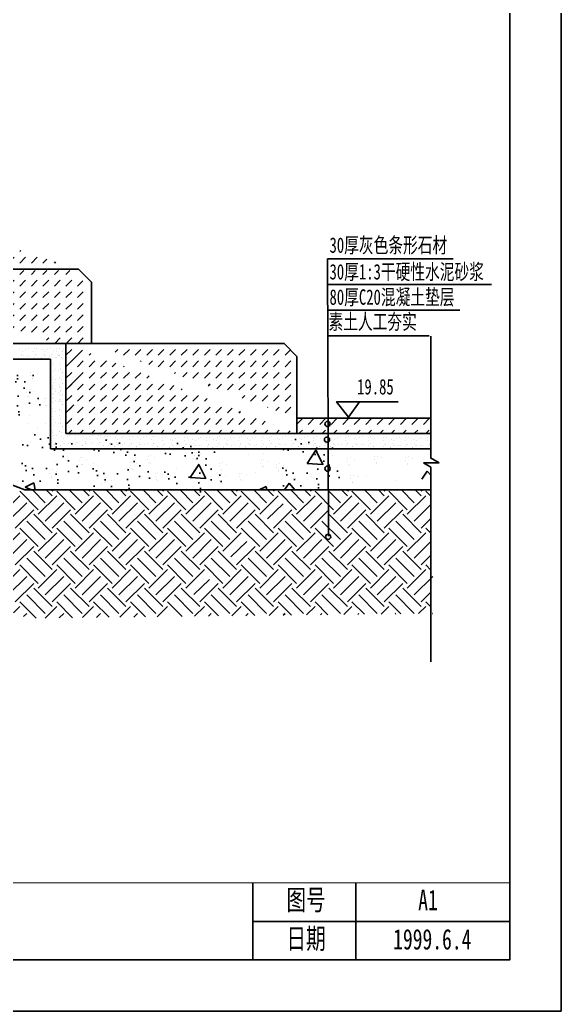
# Model space of a CAD drawing. Extents: x -43530 to -39330, y 16129 to 19047.
# Drawn here: x -40384 to -39330, y 16129 to 18060 of the extents above; entities that cross this region are included whole.
import ezdxf

# ---------------------------------------------------------------- set-up
doc = ezdxf.new("R2010")
doc.units = 0
doc.layers.get('0').update_dxf_attribs({"linetype": 'CONTINUOUS'})
for name, color, linetype in [('LEVEL', 2, 'CONTINUOUS'), ('STAIR', 140, 'CONTINUOUS'), ('TEXT', 41, 'CONTINUOUS'), ('TK', 1, 'CONTINUOUS')]:
    doc.layers.add(name, color=color, linetype=linetype)
doc.styles.add('STYLE1', font='simsun.ttf', dxfattribs={"width": 0.7})
doc.styles.add('XREF1$0$STYLE3', font='simsun.ttf', dxfattribs={"width": 0.7})
pattern_1 = [(45, (-4687.32, 681.234), (2e-15, 22.45064), [15.875, -15.875])]

msp = doc.modelspace()

# ---------------------------------------------------------------- hatches: boundary and pattern name
at = {"layer": 'STAIR'}
h = msp.add_hatch(dxfattribs=at)
h.set_pattern_fill('DASH', color=256, scale=5, angle=45, style=0)
h.set_pattern_definition(pattern_1)
edge = h.paths.add_edge_path()
edge.add_line((-40644.4, 17574.6), (-40644.4, 17694.6))
edge.add_line((-40269.4, 17574.6), (-40694.4, 17574.6))
edge.add_line((-40694.4, 17574.6), (-41094.4, 17574.6))
h = msp.add_hatch(dxfattribs=at)
h.set_pattern_fill('DASH', color=256, scale=5, angle=45, style=0)
h.set_pattern_definition(pattern_1)
edge = h.paths.add_edge_path()
edge.add_line((-40281.6, 17571.8), (-40706.6, 17571.8))
edge.add_line((-40306.6, 17426.8), (-40706.6, 17426.8))
edge.add_line((-39881.6, 17426.8), (-40306.6, 17426.8))
edge.add_line((-40256.6, 17426.8), (-40256.6, 17546.8))
edge.add_line((-40281.6, 17571.8), (-40256.6, 17546.8))
edge.add_line((-40706.6, 17426.8), (-40706.6, 17571.8))
h = msp.add_hatch(dxfattribs=at)
h.set_pattern_fill('DASH', color=256, scale=5, angle=45, style=0)
h.set_pattern_definition(pattern_1)
edge = h.paths.add_edge_path()
edge.add_line((-39869.4, 17429.6), (-40244.4, 17429.6))
edge.add_line((-39869.4, 17429.6), (-39844.4, 17404.6))
edge.add_line((-39844.4, 17284.6), (-39844.4, 17404.6))
edge.add_line((-39844.4, 17254.6), (-40294.4, 17254.6))
edge.add_line((-40294.4, 17254.6), (-40294.4, 17429.6))
edge.add_line((-39844.4, 17254.6), (-39844.4, 17284.6))
h = msp.add_hatch(dxfattribs=at)
h.set_pattern_fill('DASH', color=256, scale=10, angle=45, style=0)
h.set_pattern_definition([(45, (-4687.32, 681.234), (4e-15, 44.90128), [31.75, -31.75])])
edge = h.paths.add_edge_path()
edge.add_line((-40244.4, 17429.6), (-40294.4, 17429.6))
edge.add_line((-40294.4, 17254.6), (-40294.4, 17429.6))
h = msp.add_hatch(dxfattribs=at)
h.set_pattern_fill('AR-SAND', color=256, angle=135, style=0)
h.set_pattern_definition([(172.5, (-2265.83, -147.312), (-33.47535, -35.738135), [0, -38.608, 0, -43.18, 0, -41.275]), (142.5, (-2265.83, -147.31), (-82.47329, -18.90109), [0, -20.828, 0, -34.798, 0, -13.335]), (102.5, (-2243.737, -169.404), (-56.03323, 55.829983), [0, -12.7, 0, -45.72, 0, -59.69]), (92.5, (-2243.74, -169.404), (-69.75508, 38.22811), [0, -6.35, 0, -29.972, 0, -34.29])])
h.paths.add_polyline_path([(-40455.2, 17388.8), (-40338.7, 17388.8), (-40338.7, 17284.6), (-40455.2, 17284.6)])
h = msp.add_hatch(dxfattribs=at)
h.set_pattern_fill('AR-SAND', color=256, angle=135, style=0)
h.set_pattern_definition([(172.5, (-2190.39, -280.326), (-33.47535, -35.738135), [0, -38.608, 0, -43.18, 0, -41.275]), (142.5, (-2190.39, -280.326), (-82.47329, -18.90109), [0, -20.828, 0, -34.798, 0, -13.335]), (102.5, (-2168.3, -302.417), (-56.03323, 55.829983), [0, -12.7, 0, -45.72, 0, -59.69]), (92.5, (-2168.3, -302.42), (-69.75508, 38.22811), [0, -6.35, 0, -29.972, 0, -34.29])])
h.paths.add_polyline_path([(-40379.8, 17255.8), (-40263.3, 17255.8), (-40263.3, 17151.6), (-40379.8, 17151.6)])
h = msp.add_hatch(dxfattribs=at)
h.set_pattern_fill('AR-SAND', color=256, angle=135, style=0)
h.set_pattern_definition([(172.5, (-1682.975, -289.193), (-33.47535, -35.738135), [0, -38.608, 0, -43.18, 0, -41.275]), (142.5, (-1682.975, -289.19), (-82.47329, -18.90109), [0, -20.828, 0, -34.798, 0, -13.335]), (102.5, (-1660.884, -311.285), (-56.03323, 55.829983), [0, -12.7, 0, -45.72, 0, -59.69]), (92.5, (-1660.884, -311.285), (-69.75508, 38.22811), [0, -6.35, 0, -29.972, 0, -34.29])])
h.paths.add_polyline_path([(-39872.3, 17246.9), (-39755.9, 17246.9), (-39755.9, 17142.7), (-39872.3, 17142.7)])
h = msp.add_hatch(dxfattribs=at)
h.set_pattern_fill('AR-SAND', color=256, angle=135, style=0)
h.set_pattern_definition([(172.5, (-2051.72, -290.3), (-33.47535, -35.738135), [0, -38.608, 0, -43.18, 0, -41.275]), (142.5, (-2051.72, -290.3), (-82.47329, -18.90109), [0, -20.828, 0, -34.798, 0, -13.335]), (102.5, (-2029.63, -312.393), (-56.03323, 55.829983), [0, -12.7, 0, -45.72, 0, -59.69]), (92.5, (-2029.63, -312.39), (-69.75508, 38.22811), [0, -6.35, 0, -29.972, 0, -34.29])])
h.paths.add_polyline_path([(-40241.1, 17245.8), (-40124.6, 17245.8), (-40124.6, 17141.6), (-40241.1, 17141.6)])
h = msp.add_hatch(dxfattribs=at)
h.set_pattern_fill('AR-SAND', color=256, angle=135, style=0)
h.set_pattern_definition([(172.5, (-1912.612, -296.952), (-33.47535, -35.738135), [0, -38.608, 0, -43.18, 0, -41.275]), (142.5, (-1912.61, -296.95), (-82.47329, -18.90109), [0, -20.828, 0, -34.798, 0, -13.335]), (102.5, (-1890.52, -319.044), (-56.03323, 55.829983), [0, -12.7, 0, -45.72, 0, -59.69]), (92.5, (-1890.52, -319.044), (-69.75508, 38.22811), [0, -6.35, 0, -29.972, 0, -34.29])])
h.paths.add_polyline_path([(-40102, 17239.1), (-39985.5, 17239.1), (-39985.5, 17134.9), (-40102, 17134.9)])

# ---------------------------------------------------------------- linework, layer by layer
at = {"color": 40, "linetype": 'BYBLOCK'}
msp.add_line((-39722.5, 17316.2), (-39647.2, 17316.2), dxfattribs=at)
msp.add_line((-39844.4, 17144.6), (-39830.6, 17144.6))
msp.add_lwpolyline([(-39722.5, 17316.2), (-39767.3, 17316.2), (-39743.8, 17286.4)], close=True, dxfattribs=at)
at = {"layer": 'LEVEL'}
for p, q in [((-40269.4, 17574.6), (-40694.4, 17574.6)), ((-40269.4, 17574.6), (-40244.4, 17549.6)), ((-40244.4, 17459.6), (-40244.4, 17549.6)), ((-41342.6, 17519.3), (-40374.4, 17144.6)), ((-40244.4, 17459.6), (-40244.4, 17429.6)), ((-40294.4, 17429.6), (-40694.4, 17429.6)), ((-40244.4, 17429.6), (-40294.4, 17429.6)), ((-40294.4, 17254.6), (-40294.4, 17429.6)), ((-39869.4, 17429.6), (-40244.4, 17429.6)), ((-39869.4, 17429.6), (-39844.4, 17404.6)), ((-39844.4, 17284.6), (-39844.4, 17404.6)), ((-40324.4, 17399.6), (-40724.4, 17399.6)), ((-40324.4, 17224.6), (-40324.4, 17399.6)), ((-39844.4, 17254.6), (-39844.4, 17284.6)), ((-39844.4, 17284.6), (-39674.4, 17284.6)), ((-39674.4, 17284.6), (-39583.6, 17284.6)), ((-39844.4, 17254.6), (-40294.4, 17254.6)), ((-39844.4, 17254.6), (-39681, 17254.6)), ((-39681, 17254.6), (-39583.6, 17254.6)), ((-39844.4, 17224.6), (-40324.4, 17224.6)), ((-39844.4, 17224.6), (-39682.7, 17224.6)), ((-39682.7, 17224.6), (-39583.6, 17224.6)), ((-39844.4, 17144.6), (-40374.4, 17144.6)), ((-39835, 17144.9), (-39583.6, 17144.8))]:
    msp.add_line(p, q, dxfattribs=at)
at = {"layer": 'LEVEL', "linetype": 'CONTINUOUS'}
for centre in [(-39784.8, 17273), (-39785.9, 17242.6), (-39784.8, 17186), (-39783.7, 17053.3)]:
    msp.add_circle(centre, 5, dxfattribs=at)
at = {"layer": 'STAIR', "linetype": 'CONTINUOUS'}
for p, q in [((-39583.6, 17444), (-39583.6, 17206.6)), ((-40367.4, 17420.8), (-40367.4, 17420.8)), ((-40355.9, 17419.9), (-40355.9, 17419.9)), ((-40351, 17421), (-40351, 17421)), ((-40324, 17420.8), (-40324, 17420.8)), ((-40312.4, 17419.9), (-40312.4, 17419.9)), ((-40307.5, 17421), (-40307.5, 17421)), ((-40383.6, 17417.8), (-40383.6, 17417.8)), ((-40381, 17408.3), (-40381, 17408.3)), ((-40379.9, 17405.5), (-40379.9, 17405.5)), ((-40378.8, 17414.8), (-40378.8, 17414.8)), ((-40377.4, 17405.6), (-40377.4, 17405.6)), ((-40372.7, 17419.1), (-40372.7, 17419.1)), ((-40369.6, 17404.7), (-40369.6, 17404.7)), ((-40365.6, 17406.1), (-40365.6, 17406.1)), ((-40356.5, 17414.2), (-40356.5, 17414.2)), ((-40355.4, 17402.8), (-40355.4, 17402.8)), ((-40353.4, 17407.6), (-40353.4, 17407.6)), ((-40352.1, 17406.7), (-40352.1, 17406.7)), ((-40342.6, 17401.7), (-40342.6, 17401.7)), ((-40342.4, 17401), (-40342.4, 17401)), ((-40340.2, 17417.8), (-40340.2, 17417.8)), ((-40337.6, 17408.3), (-40337.6, 17408.3)), ((-40336.4, 17405.5), (-40336.4, 17405.5)), ((-40335.3, 17414.8), (-40335.3, 17414.8)), ((-40333.9, 17405.6), (-40333.9, 17405.6)), ((-40329.2, 17419.1), (-40329.2, 17419.1)), ((-40326.1, 17404.7), (-40326.1, 17404.7)), ((-40322.1, 17406.1), (-40322.1, 17406.1)), ((-40320.6, 17407.9), (-40320.6, 17407.9)), ((-40319.5, 17403), (-40319.5, 17403)), ((-40317.4, 17415.9), (-40317.4, 17415.9)), ((-40313.8, 17402.4), (-40313.8, 17402.4)), ((-40313, 17414.2), (-40313, 17414.2)), ((-40311.9, 17402.8), (-40311.9, 17402.8)), ((-40309.9, 17407.6), (-40309.9, 17407.6)), ((-40308.6, 17406.7), (-40308.6, 17406.7)), ((-40307.2, 17405.5), (-40307.2, 17405.5)), ((-40306.3, 17406.8), (-40306.3, 17406.8)), ((-40302.4, 17403.5), (-40302.4, 17403.5)), ((-40301.9, 17401.7), (-40301.9, 17401.7)), ((-40301.7, 17401), (-40301.7, 17401)), ((-40301.4, 17413.5), (-40301.4, 17413.5)), ((-40300.6, 17413.7), (-40300.6, 17413.7)), ((-40299.5, 17417.8), (-40299.5, 17417.8)), ((-40320.4, 17391.4), (-40320.4, 17391.4)), ((-40318.7, 17386.1), (-40318.7, 17386.1)), ((-40305.7, 17393.3), (-40305.7, 17393.3)), ((-40305.2, 17381.5), (-40305.2, 17381.5)), ((-40304.3, 17389.3), (-40304.3, 17389.3)), ((-40363, 17368.2), (-40363, 17368.2)), ((-40362.4, 17374), (-40362.4, 17374)), ((-40357.5, 17375.1), (-40357.5, 17375.1)), ((-40349.5, 17371.9), (-40349.5, 17371.9)), ((-40320.6, 17364.4), (-40320.6, 17364.4)), ((-40317.4, 17375.2), (-40317.4, 17375.2)), ((-40314.4, 17380), (-40314.4, 17380)), ((-40307.9, 17377.8), (-40307.9, 17377.8)), ((-40307.2, 17362), (-40307.2, 17362)), ((-40306.3, 17363.3), (-40306.3, 17363.3)), ((-40305.1, 17379), (-40305.1, 17379)), ((-40301.4, 17372.8), (-40301.4, 17372.8)), ((-40300.6, 17373), (-40300.6, 17373)), ((-40359.9, 17361.7), (-40359.9, 17361.7)), ((-40358.6, 17360.8), (-40358.6, 17360.8)), ((-40320.6, 17346.7), (-40320.6, 17346.7)), ((-40320.4, 17347.9), (-40320.4, 17347.9)), ((-40319.5, 17359.5), (-40319.5, 17359.5)), ((-40318.7, 17342.7), (-40318.7, 17342.7)), ((-40317.4, 17354.7), (-40317.4, 17354.7)), ((-40313.8, 17358.9), (-40313.8, 17358.9)), ((-40307.2, 17344.2), (-40307.2, 17344.2)), ((-40306.3, 17345.5), (-40306.3, 17345.5)), ((-40305.7, 17349.8), (-40305.7, 17349.8)), ((-40304.3, 17345.8), (-40304.3, 17345.8)), ((-40302.4, 17360), (-40302.4, 17360)), ((-40301.4, 17352.3), (-40301.4, 17352.3)), ((-40300.6, 17352.5), (-40300.6, 17352.5)), ((-40371.3, 17333.5), (-40371.3, 17333.5)), ((-40370.7, 17339.3), (-40370.7, 17339.3)), ((-40368.2, 17326.9), (-40368.2, 17326.9)), ((-40366.9, 17326.1), (-40366.9, 17326.1)), ((-40365.8, 17340.3), (-40365.8, 17340.3)), ((-40357.8, 17337.2), (-40357.8, 17337.2)), ((-40320.4, 17330.2), (-40320.4, 17330.2)), ((-40319.5, 17341.8), (-40319.5, 17341.8)), ((-40318.7, 17324.9), (-40318.7, 17324.9)), ((-40317.4, 17331.7), (-40317.4, 17331.7)), ((-40314.4, 17336.6), (-40314.4, 17336.6)), ((-40313.8, 17341.1), (-40313.8, 17341.1)), ((-40307.9, 17334.3), (-40307.9, 17334.3)), ((-40305.7, 17332.1), (-40305.7, 17332.1)), ((-40305.2, 17338), (-40305.2, 17338)), ((-40305.1, 17335.5), (-40305.1, 17335.5)), ((-40304.3, 17328.1), (-40304.3, 17328.1)), ((-40302.4, 17342.2), (-40302.4, 17342.2)), ((-40301.4, 17329.4), (-40301.4, 17329.4)), ((-40300.6, 17329.5), (-40300.6, 17329.5)), ((-40336.5, 17316.1), (-40336.5, 17316.1)), ((-40335.9, 17321.9), (-40335.9, 17321.9)), ((-40333.4, 17309.6), (-40333.4, 17309.6)), ((-40332.1, 17308.7), (-40332.1, 17308.7)), ((-40331, 17323), (-40331, 17323)), ((-40323, 17319.8), (-40323, 17319.8)), ((-40320.6, 17321.7), (-40320.6, 17321.7)), ((-40319.5, 17316.8), (-40319.5, 17316.8)), ((-40317.4, 17314), (-40317.4, 17314)), ((-40314.4, 17318.8), (-40314.4, 17318.8)), ((-40307.9, 17316.6), (-40307.9, 17316.6)), ((-40307.2, 17319.2), (-40307.2, 17319.2)), ((-40306.3, 17320.5), (-40306.3, 17320.5)), ((-40305.2, 17320.3), (-40305.2, 17320.3)), ((-40305.1, 17317.8), (-40305.1, 17317.8)), ((-40302.4, 17317.2), (-40302.4, 17317.2)), ((-40301.4, 17311.6), (-40301.4, 17311.6)), ((-40300.6, 17311.8), (-40300.6, 17311.8)), ((-40320.6, 17303.2), (-40320.6, 17303.2)), ((-40320.4, 17286.7), (-40320.4, 17286.7)), ((-40319.5, 17298.3), (-40319.5, 17298.3)), ((-40313.8, 17297.7), (-40313.8, 17297.7)), ((-40307.2, 17300.8), (-40307.2, 17300.8)), ((-40306.3, 17302.1), (-40306.3, 17302.1)), ((-40305.7, 17288.6), (-40305.7, 17288.6)), ((-40304.3, 17284.6), (-40304.3, 17284.6)), ((-40302.4, 17298.8), (-40302.4, 17298.8)), ((-40318.7, 17281.5), (-40318.7, 17281.5)), ((-40317.4, 17270.5), (-40317.4, 17270.5)), ((-40314.4, 17275.4), (-40314.4, 17275.4)), ((-40307.9, 17273.1), (-40307.9, 17273.1)), ((-40305.2, 17276.8), (-40305.2, 17276.8)), ((-40305.1, 17274.3), (-40305.1, 17274.3)), ((-40301.4, 17268.1), (-40301.4, 17268.1)), ((-40300.6, 17268.3), (-40300.6, 17268.3)), ((-40320.6, 17260.4), (-40320.6, 17260.4)), ((-40319.5, 17255.6), (-40319.5, 17255.6)), ((-40317.8, 17249.9), (-40317.8, 17249.9)), ((-40312.9, 17251), (-40312.9, 17251)), ((-40307.2, 17258), (-40307.2, 17258)), ((-40306.3, 17259.3), (-40306.3, 17259.3)), ((-40302.8, 17247.8), (-40302.8, 17247.8)), ((-40302.4, 17256), (-40302.4, 17256)), ((-40291.9, 17249.1), (-40291.9, 17249.1)), ((-40286.7, 17250.8), (-40286.7, 17250.8)), ((-40275.1, 17249.9), (-40275.1, 17249.9)), ((-40270.2, 17251), (-40270.2, 17251)), ((-40259.4, 17247.8), (-40259.4, 17247.8)), ((-40248.4, 17249.1), (-40248.4, 17249.1)), ((-40243.2, 17250.8), (-40243.2, 17250.8)), ((-40231.6, 17249.9), (-40231.6, 17249.9)), ((-40226.7, 17251), (-40226.7, 17251)), ((-40218.7, 17247.8), (-40218.7, 17247.8)), ((-40212.7, 17248.3), (-40212.7, 17248.3)), ((-40207.8, 17249.3), (-40207.8, 17249.3)), ((-40197.7, 17246.2), (-40197.7, 17246.2)), ((-40186.8, 17247.5), (-40186.8, 17247.5)), ((-40181.5, 17249.1), (-40181.5, 17249.1)), ((-40169.9, 17248.3), (-40169.9, 17248.3)), ((-40165, 17249.3), (-40165, 17249.3)), ((-40154.2, 17246.2), (-40154.2, 17246.2)), ((-40143.3, 17247.5), (-40143.3, 17247.5)), ((-40138.1, 17249.1), (-40138.1, 17249.1)), ((-40126.5, 17248.3), (-40126.5, 17248.3)), ((-40121.6, 17249.3), (-40121.6, 17249.3)), ((-40113.6, 17246.2), (-40113.6, 17246.2)), ((-40101, 17246.9), (-40101, 17246.9)), ((-40074.7, 17246.6), (-40074.7, 17246.6)), ((-40058.2, 17246.9), (-40058.2, 17246.9)), ((-40031.3, 17246.6), (-40031.3, 17246.6)), ((-40014.8, 17246.9), (-40014.8, 17246.9)), ((-39999.9, 17246.6), (-39999.9, 17246.6)), ((-39995, 17247.7), (-39995, 17247.7)), ((-39968.7, 17247.5), (-39968.7, 17247.5)), ((-39957.1, 17246.6), (-39957.1, 17246.6)), ((-39952.3, 17247.7), (-39952.3, 17247.7)), ((-39925.3, 17247.5), (-39925.3, 17247.5)), ((-39913.7, 17246.6), (-39913.7, 17246.6)), ((-39908.8, 17247.7), (-39908.8, 17247.7)), ((-39898.1, 17247.4), (-39898.1, 17247.4)), ((-39893.2, 17248.5), (-39893.2, 17248.5)), ((-39872.2, 17246.7), (-39872.2, 17246.7)), ((-39866.9, 17248.3), (-39866.9, 17248.3)), ((-39855.3, 17247.4), (-39855.3, 17247.4)), ((-39850.4, 17248.5), (-39850.4, 17248.5)), ((-39828.7, 17246.7), (-39828.7, 17246.7)), ((-39823.5, 17248.3), (-39823.5, 17248.3)), ((-39811.9, 17247.4), (-39811.9, 17247.4)), ((-39807, 17248.5), (-39807, 17248.5)), ((-39791.6, 17247.4), (-39791.6, 17247.4)), ((-39786.7, 17248.5), (-39786.7, 17248.5)), ((-39765.7, 17246.7), (-39765.7, 17246.7)), ((-39760.4, 17248.3), (-39760.4, 17248.3)), ((-39748.9, 17247.4), (-39748.9, 17247.4)), ((-39744, 17248.5), (-39744, 17248.5)), ((-39722.2, 17246.7), (-39722.2, 17246.7)), ((-39717, 17248.3), (-39717, 17248.3)), ((-39705.4, 17247.4), (-39705.4, 17247.4)), ((-39700.5, 17248.5), (-39700.5, 17248.5)), ((-39670.8, 17246.9), (-39670.8, 17246.9)), ((-39644.5, 17246.6), (-39644.5, 17246.6)), ((-39628.1, 17246.9), (-39628.1, 17246.9)), ((-39601.1, 17246.6), (-39601.1, 17246.6)), ((-39584.6, 17246.9), (-39584.6, 17246.9)), ((-40318.4, 17244.2), (-40318.4, 17244.2)), ((-40317.3, 17232.8), (-40317.3, 17232.8)), ((-40315.3, 17237.6), (-40315.3, 17237.6)), ((-40314, 17236.7), (-40314, 17236.7)), ((-40305.2, 17231.8), (-40305.2, 17231.8)), ((-40305.1, 17231), (-40305.1, 17231)), ((-40300.2, 17238.3), (-40300.2, 17238.3)), ((-40299.1, 17235.5), (-40299.1, 17235.5)), ((-40298, 17244.8), (-40298, 17244.8)), ((-40296.6, 17235.6), (-40296.6, 17235.6)), ((-40288.8, 17234.7), (-40288.8, 17234.7)), ((-40284.8, 17236.1), (-40284.8, 17236.1)), ((-40275.7, 17244.2), (-40275.7, 17244.2)), ((-40274.6, 17232.8), (-40274.6, 17232.8)), ((-40272.6, 17237.6), (-40272.6, 17237.6)), ((-40271.3, 17236.7), (-40271.3, 17236.7)), ((-40261.8, 17231.8), (-40261.8, 17231.8)), ((-40261.6, 17231), (-40261.6, 17231)), ((-40256.8, 17238.3), (-40256.8, 17238.3)), ((-40255.6, 17235.5), (-40255.6, 17235.5)), ((-40254.5, 17244.8), (-40254.5, 17244.8)), ((-40253.1, 17235.6), (-40253.1, 17235.6)), ((-40245.3, 17234.7), (-40245.3, 17234.7)), ((-40241.3, 17236.1), (-40241.3, 17236.1)), ((-40232.2, 17244.2), (-40232.2, 17244.2)), ((-40231.1, 17232.8), (-40231.1, 17232.8)), ((-40229.1, 17237.6), (-40229.1, 17237.6)), ((-40227.8, 17236.7), (-40227.8, 17236.7)), ((-40221.1, 17231.8), (-40221.1, 17231.8)), ((-40220.9, 17231), (-40220.9, 17231)), ((-40213.3, 17242.5), (-40213.3, 17242.5)), ((-40212.2, 17231.2), (-40212.2, 17231.2)), ((-40210.2, 17235.9), (-40210.2, 17235.9)), ((-40208.9, 17235.1), (-40208.9, 17235.1)), ((-40200.1, 17230.1), (-40200.1, 17230.1)), ((-40199.9, 17229.3), (-40199.9, 17229.3)), ((-40195.1, 17236.6), (-40195.1, 17236.6)), ((-40193.9, 17233.9), (-40193.9, 17233.9)), ((-40192.9, 17243.2), (-40192.9, 17243.2)), ((-40191.4, 17234), (-40191.4, 17234)), ((-40183.6, 17233), (-40183.6, 17233)), ((-40179.6, 17234.5), (-40179.6, 17234.5)), ((-40170.5, 17242.5), (-40170.5, 17242.5)), ((-40169.4, 17231.2), (-40169.4, 17231.2)), ((-40167.4, 17235.9), (-40167.4, 17235.9)), ((-40166.1, 17235.1), (-40166.1, 17235.1)), ((-40156.6, 17230.1), (-40156.6, 17230.1)), ((-40156.5, 17229.3), (-40156.5, 17229.3)), ((-40151.6, 17236.6), (-40151.6, 17236.6)), ((-40150.5, 17233.9), (-40150.5, 17233.9)), ((-40149.4, 17243.2), (-40149.4, 17243.2)), ((-40148, 17234), (-40148, 17234)), ((-40140.2, 17233), (-40140.2, 17233)), ((-40136.2, 17234.5), (-40136.2, 17234.5)), ((-40127.1, 17242.5), (-40127.1, 17242.5)), ((-40126, 17231.2), (-40126, 17231.2)), ((-40124, 17235.9), (-40124, 17235.9)), ((-40122.7, 17235.1), (-40122.7, 17235.1)), ((-40115.9, 17230.1), (-40115.9, 17230.1)), ((-40115.8, 17229.3), (-40115.8, 17229.3)), ((-40106.5, 17240), (-40106.5, 17240)), ((-40105.9, 17245.8), (-40105.9, 17245.8)), ((-40105.4, 17228.7), (-40105.4, 17228.7)), ((-40103.4, 17233.5), (-40103.4, 17233.5)), ((-40102.1, 17232.6), (-40102.1, 17232.6)), ((-40093.3, 17227.6), (-40093.3, 17227.6)), ((-40093.1, 17226.9), (-40093.1, 17226.9)), ((-40090.9, 17243.7), (-40090.9, 17243.7)), ((-40088.3, 17234.1), (-40088.3, 17234.1)), ((-40087.1, 17231.4), (-40087.1, 17231.4)), ((-40086.1, 17240.7), (-40086.1, 17240.7)), ((-40084.6, 17231.5), (-40084.6, 17231.5)), ((-40080, 17245), (-40080, 17245)), ((-40076.8, 17230.5), (-40076.8, 17230.5)), ((-40072.8, 17232), (-40072.8, 17232)), ((-40063.7, 17240), (-40063.7, 17240)), ((-40063.1, 17245.8), (-40063.1, 17245.8)), ((-40062.6, 17228.7), (-40062.6, 17228.7)), ((-40060.6, 17233.5), (-40060.6, 17233.5)), ((-40059.3, 17232.6), (-40059.3, 17232.6)), ((-40049.8, 17227.6), (-40049.8, 17227.6)), ((-40049.7, 17226.9), (-40049.7, 17226.9)), ((-40047.5, 17243.7), (-40047.5, 17243.7)), ((-40044.8, 17234.1), (-40044.8, 17234.1)), ((-40043.7, 17231.4), (-40043.7, 17231.4)), ((-40042.6, 17240.7), (-40042.6, 17240.7)), ((-40041.2, 17231.5), (-40041.2, 17231.5)), ((-40036.5, 17245), (-40036.5, 17245)), ((-40033.4, 17230.5), (-40033.4, 17230.5)), ((-40029.4, 17232), (-40029.4, 17232)), ((-40020.3, 17240), (-40020.3, 17240)), ((-40019.7, 17245.8), (-40019.7, 17245.8)), ((-40019.2, 17228.7), (-40019.2, 17228.7)), ((-40017.2, 17233.5), (-40017.2, 17233.5)), ((-40015.9, 17232.6), (-40015.9, 17232.6)), ((-40009.1, 17227.6), (-40009.1, 17227.6)), ((-40009, 17226.9), (-40009, 17226.9)), ((-40006.8, 17243.7), (-40006.8, 17243.7)), ((-40000.5, 17240.9), (-40000.5, 17240.9)), ((-39999.4, 17229.5), (-39999.4, 17229.5)), ((-39997.4, 17234.3), (-39997.4, 17234.3)), ((-39996.1, 17233.4), (-39996.1, 17233.4)), ((-39987.3, 17228.5), (-39987.3, 17228.5)), ((-39987.2, 17227.7), (-39987.2, 17227.7)), ((-39984.9, 17244.5), (-39984.9, 17244.5)), ((-39982.3, 17235), (-39982.3, 17235)), ((-39981.1, 17232.2), (-39981.1, 17232.2)), ((-39980.1, 17241.5), (-39980.1, 17241.5)), ((-39978.6, 17232.3), (-39978.6, 17232.3)), ((-39974, 17245.8), (-39974, 17245.8)), ((-39970.9, 17231.4), (-39970.9, 17231.4)), ((-39966.9, 17232.8), (-39966.9, 17232.8)), ((-39957.8, 17240.9), (-39957.8, 17240.9)), ((-39956.7, 17229.5), (-39956.7, 17229.5)), ((-39954.7, 17234.3), (-39954.7, 17234.3)), ((-39953.4, 17233.4), (-39953.4, 17233.4)), ((-39943.9, 17228.5), (-39943.9, 17228.5)), ((-39943.7, 17227.7), (-39943.7, 17227.7)), ((-39941.5, 17244.5), (-39941.5, 17244.5)), ((-39938.9, 17235), (-39938.9, 17235)), ((-39937.7, 17232.2), (-39937.7, 17232.2)), ((-39936.6, 17241.5), (-39936.6, 17241.5)), ((-39935.2, 17232.3), (-39935.2, 17232.3)), ((-39930.5, 17245.8), (-39930.5, 17245.8)), ((-39927.4, 17231.4), (-39927.4, 17231.4)), ((-39923.4, 17232.8), (-39923.4, 17232.8)), ((-39914.3, 17240.9), (-39914.3, 17240.9)), ((-39913.2, 17229.5), (-39913.2, 17229.5)), ((-39911.2, 17234.3), (-39911.2, 17234.3)), ((-39909.9, 17233.4), (-39909.9, 17233.4)), ((-39903.2, 17228.5), (-39903.2, 17228.5)), ((-39903, 17227.7), (-39903, 17227.7)), ((-39900.8, 17244.5), (-39900.8, 17244.5)), ((-39898.7, 17241.7), (-39898.7, 17241.7)), ((-39897.6, 17230.4), (-39897.6, 17230.4)), ((-39895.6, 17235.1), (-39895.6, 17235.1)), ((-39894.3, 17234.2), (-39894.3, 17234.2)), ((-39885.5, 17229.3), (-39885.5, 17229.3)), ((-39885.3, 17228.5), (-39885.3, 17228.5)), ((-39883.1, 17245.4), (-39883.1, 17245.4)), ((-39880.5, 17235.8), (-39880.5, 17235.8)), ((-39879.3, 17233), (-39879.3, 17233)), ((-39878.3, 17242.3), (-39878.3, 17242.3)), ((-39876.8, 17233.1), (-39876.8, 17233.1)), ((-39869, 17232.2), (-39869, 17232.2)), ((-39865, 17233.6), (-39865, 17233.6)), ((-39855.9, 17241.7), (-39855.9, 17241.7)), ((-39854.8, 17230.4), (-39854.8, 17230.4)), ((-39852.8, 17235.1), (-39852.8, 17235.1)), ((-39851.5, 17234.2), (-39851.5, 17234.2)), ((-39842, 17229.3), (-39842, 17229.3)), ((-39841.9, 17228.5), (-39841.9, 17228.5)), ((-39839.7, 17245.4), (-39839.7, 17245.4)), ((-39837, 17235.8), (-39837, 17235.8)), ((-39835.9, 17233), (-39835.9, 17233)), ((-39834.8, 17242.3), (-39834.8, 17242.3)), ((-39833.4, 17233.1), (-39833.4, 17233.1)), ((-39825.6, 17232.2), (-39825.6, 17232.2)), ((-39821.6, 17233.6), (-39821.6, 17233.6)), ((-39812.5, 17241.7), (-39812.5, 17241.7)), ((-39811.4, 17230.4), (-39811.4, 17230.4)), ((-39809.4, 17235.1), (-39809.4, 17235.1)), ((-39808.1, 17234.2), (-39808.1, 17234.2)), ((-39801.3, 17229.3), (-39801.3, 17229.3)), ((-39801.2, 17228.5), (-39801.2, 17228.5)), ((-39799, 17245.4), (-39799, 17245.4)), ((-39792.2, 17241.7), (-39792.2, 17241.7)), ((-39791.1, 17230.4), (-39791.1, 17230.4)), ((-39789.1, 17235.1), (-39789.1, 17235.1)), ((-39787.8, 17234.2), (-39787.8, 17234.2)), ((-39779, 17229.3), (-39779, 17229.3)), ((-39778.9, 17228.5), (-39778.9, 17228.5)), ((-39776.6, 17245.4), (-39776.6, 17245.4)), ((-39774, 17235.8), (-39774, 17235.8)), ((-39772.9, 17233), (-39772.9, 17233)), ((-39771.8, 17242.3), (-39771.8, 17242.3)), ((-39770.4, 17233.1), (-39770.4, 17233.1)), ((-39762.6, 17232.2), (-39762.6, 17232.2)), ((-39758.6, 17233.6), (-39758.6, 17233.6)), ((-39749.5, 17241.7), (-39749.5, 17241.7)), ((-39748.4, 17230.4), (-39748.4, 17230.4)), ((-39746.4, 17235.1), (-39746.4, 17235.1)), ((-39745.1, 17234.2), (-39745.1, 17234.2)), ((-39735.6, 17229.3), (-39735.6, 17229.3)), ((-39735.4, 17228.5), (-39735.4, 17228.5)), ((-39733.2, 17245.4), (-39733.2, 17245.4)), ((-39730.6, 17235.8), (-39730.6, 17235.8)), ((-39729.4, 17233), (-39729.4, 17233)), ((-39728.3, 17242.3), (-39728.3, 17242.3)), ((-39726.9, 17233.1), (-39726.9, 17233.1)), ((-39719.1, 17232.2), (-39719.1, 17232.2)), ((-39715.1, 17233.6), (-39715.1, 17233.6)), ((-39706, 17241.7), (-39706, 17241.7)), ((-39704.9, 17230.4), (-39704.9, 17230.4)), ((-39702.9, 17235.1), (-39702.9, 17235.1)), ((-39701.6, 17234.2), (-39701.6, 17234.2)), ((-39694.9, 17229.3), (-39694.9, 17229.3)), ((-39694.7, 17228.5), (-39694.7, 17228.5)), ((-39692.5, 17245.4), (-39692.5, 17245.4)), ((-39676.3, 17240), (-39676.3, 17240)), ((-39675.7, 17245.8), (-39675.7, 17245.8)), ((-39675.2, 17228.7), (-39675.2, 17228.7)), ((-39673.2, 17233.5), (-39673.2, 17233.5)), ((-39671.9, 17232.6), (-39671.9, 17232.6)), ((-39663.1, 17227.6), (-39663.1, 17227.6)), ((-39663, 17226.9), (-39663, 17226.9)), ((-39660.7, 17243.7), (-39660.7, 17243.7)), ((-39658.1, 17234.1), (-39658.1, 17234.1)), ((-39656.9, 17231.4), (-39656.9, 17231.4)), ((-39655.9, 17240.7), (-39655.9, 17240.7)), ((-39654.5, 17231.5), (-39654.5, 17231.5)), ((-39649.8, 17245), (-39649.8, 17245)), ((-39646.7, 17230.5), (-39646.7, 17230.5)), ((-39642.7, 17232), (-39642.7, 17232)), ((-39633.6, 17240), (-39633.6, 17240)), ((-39632.9, 17245.8), (-39632.9, 17245.8)), ((-39632.5, 17228.7), (-39632.5, 17228.7)), ((-39630.5, 17233.5), (-39630.5, 17233.5)), ((-39629.2, 17232.6), (-39629.2, 17232.6)), ((-39619.7, 17227.6), (-39619.7, 17227.6)), ((-39619.5, 17226.9), (-39619.5, 17226.9)), ((-39617.3, 17243.7), (-39617.3, 17243.7)), ((-39614.7, 17234.1), (-39614.7, 17234.1)), ((-39613.5, 17231.4), (-39613.5, 17231.4)), ((-39612.4, 17240.7), (-39612.4, 17240.7)), ((-39611, 17231.5), (-39611, 17231.5)), ((-39606.3, 17245), (-39606.3, 17245)), ((-39603.2, 17230.5), (-39603.2, 17230.5)), ((-39599.2, 17232), (-39599.2, 17232)), ((-39590.1, 17240), (-39590.1, 17240)), ((-39589.5, 17245.8), (-39589.5, 17245.8)), ((-39589, 17228.7), (-39589, 17228.7)), ((-39587, 17233.5), (-39587, 17233.5)), ((-39585.7, 17232.6), (-39585.7, 17232.6)), ((-40261.5, 17208), (-40261.5, 17208)), ((-40133.9, 17210.2), (-40133.9, 17210.2)), ((-40129, 17211.3), (-40129, 17211.3)), ((-40121, 17208.1), (-40121, 17208.1)), ((-40044.7, 17211.1), (-40044.7, 17211.1)), ((-40044.1, 17216.8), (-40044.1, 17216.8)), ((-40039.2, 17217.9), (-40039.2, 17217.9)), ((-40031.2, 17214.8), (-40031.2, 17214.8)), ((-39692.8, 17209.4), (-39692.8, 17209.4)), ((-39687.9, 17210.5), (-39687.9, 17210.5)), ((-39679.9, 17207.3), (-39679.9, 17207.3)), ((-39632.4, 17207.7), (-39632.4, 17207.7)), ((-39627.5, 17208.8), (-39627.5, 17208.8)), ((-40267, 17201.2), (-40267, 17201.2)), ((-40266.4, 17206.9), (-40266.4, 17206.9)), ((-40263.9, 17194.6), (-40263.9, 17194.6)), ((-40262.6, 17193.7), (-40262.6, 17193.7)), ((-40253.5, 17204.8), (-40253.5, 17204.8)), ((-40169.3, 17192.1), (-40169.3, 17192.1)), ((-40168.7, 17197.8), (-40168.7, 17197.8)), ((-40163.8, 17198.9), (-40163.8, 17198.9)), ((-40155.8, 17195.7), (-40155.8, 17195.7)), ((-40134.5, 17204.5), (-40134.5, 17204.5)), ((-40131.4, 17197.9), (-40131.4, 17197.9)), ((-40130.1, 17197), (-40130.1, 17197)), ((-40041.6, 17204.5), (-40041.6, 17204.5)), ((-40040.3, 17203.6), (-40040.3, 17203.6)), ((-39995, 17190.4), (-39995, 17190.4)), ((-39994.4, 17196.1), (-39994.4, 17196.1)), ((-39989.5, 17197.2), (-39989.5, 17197.2)), ((-39981.5, 17194.1), (-39981.5, 17194.1)), ((-39914.7, 17197), (-39914.7, 17197)), ((-39914.1, 17202.8), (-39914.1, 17202.8)), ((-39911.6, 17190.4), (-39911.6, 17190.4)), ((-39910.3, 17189.6), (-39910.3, 17189.6)), ((-39909.2, 17203.8), (-39909.2, 17203.8)), ((-39901.2, 17200.7), (-39901.2, 17200.7)), ((-39884.1, 17188.7), (-39884.1, 17188.7)), ((-39883.5, 17194.5), (-39883.5, 17194.5)), ((-39878.6, 17195.6), (-39878.6, 17195.6)), ((-39870.6, 17192.4), (-39870.6, 17192.4)), ((-39746.4, 17200.3), (-39746.4, 17200.3)), ((-39745.8, 17206.1), (-39745.8, 17206.1)), ((-39743.3, 17193.8), (-39743.3, 17193.8)), ((-39742, 17192.9), (-39742, 17192.9)), ((-39740.9, 17207.2), (-39740.9, 17207.2)), ((-39732.9, 17204), (-39732.9, 17204)), ((-39693.4, 17203.6), (-39693.4, 17203.6)), ((-39690.3, 17197.1), (-39690.3, 17197.1)), ((-39689, 17196.2), (-39689, 17196.2)), ((-39633, 17202), (-39633, 17202)), ((-39629.9, 17195.4), (-39629.9, 17195.4)), ((-39628.6, 17194.5), (-39628.6, 17194.5)), ((-39619.5, 17205.7), (-39619.5, 17205.7)), ((-39583.6, 17197.1), (-39597.9, 17197.1)), ((-39597.9, 17197.1), (-39583.6, 17189)), ((-39567.4, 17197.1), (-39584.4, 17207)), ((-39583.6, 17197.1), (-39567.4, 17197.1)), ((-39583.6, 17189), (-39583.6, 16809.6)), ((-40325.8, 17177.2), (-40325.8, 17177.2)), ((-40325.2, 17182.9), (-40325.2, 17182.9)), ((-40322.7, 17170.6), (-40322.7, 17170.6)), ((-40321.4, 17169.7), (-40321.4, 17169.7)), ((-40320.3, 17184), (-40320.3, 17184)), ((-40312.3, 17180.8), (-40312.3, 17180.8)), ((-40166.2, 17185.5), (-40166.2, 17185.5)), ((-40164.9, 17184.6), (-40164.9, 17184.6)), ((-40120.5, 17171.4), (-40120.5, 17171.4)), ((-40119.8, 17177.1), (-40119.8, 17177.1)), ((-40115, 17178.2), (-40115, 17178.2)), ((-40106.9, 17175), (-40106.9, 17175)), ((-39997.5, 17168.9), (-39997.5, 17168.9)), ((-39996.9, 17174.6), (-39996.9, 17174.6)), ((-39992, 17175.7), (-39992, 17175.7)), ((-39991.9, 17183.8), (-39991.9, 17183.8)), ((-39990.6, 17182.9), (-39990.6, 17182.9)), ((-39984, 17172.6), (-39984, 17172.6)), ((-39957, 17170.5), (-39957, 17170.5)), ((-39956.3, 17176.3), (-39956.3, 17176.3)), ((-39951.5, 17177.4), (-39951.5, 17177.4)), ((-39943.4, 17174.2), (-39943.4, 17174.2)), ((-39881, 17182.2), (-39881, 17182.2)), ((-39879.7, 17181.3), (-39879.7, 17181.3)), ((-39739.2, 17172.2), (-39739.2, 17172.2)), ((-39734.3, 17173.2), (-39734.3, 17173.2)), ((-39726.3, 17170.1), (-39726.3, 17170.1)), ((-40117.4, 17164.8), (-40117.4, 17164.8)), ((-40116.1, 17163.9), (-40116.1, 17163.9)), ((-39994.4, 17162.3), (-39994.4, 17162.3)), ((-39993.1, 17161.4), (-39993.1, 17161.4)), ((-39953.9, 17164), (-39953.9, 17164)), ((-39952.6, 17163.1), (-39952.6, 17163.1)), ((-39739.8, 17166.4), (-39739.8, 17166.4)), ((-39736.7, 17159.8), (-39736.7, 17159.8)), ((-39735.4, 17159), (-39735.4, 17159))]:
    msp.add_line(p, q, dxfattribs=at)
at = {"layer": 'STAIR'}
for p, q in [((-40365, 17289.8), (-40365, 17289.8)), ((-40369.5, 17274.4), (-40369.5, 17274.4)), ((-40333.6, 17273.3), (-40333.6, 17273.3)), ((-39844.1, 17273.2), (-39833.8, 17283.5)), ((-39822.6, 17272.3), (-39811.3, 17283.5)), ((-39800.1, 17272.3), (-39788.9, 17283.5)), ((-39777.7, 17272.3), (-39766.4, 17283.5)), ((-39755.2, 17272.3), (-39744, 17283.5)), ((-39732.8, 17272.3), (-39721.5, 17283.5)), ((-39710.3, 17272.3), (-39699.1, 17283.5)), ((-39687.9, 17272.3), (-39676.6, 17283.5)), ((-39665.4, 17272.3), (-39654.2, 17283.5)), ((-39643, 17272.3), (-39631.7, 17283.5)), ((-39620.5, 17272.3), (-39609.3, 17283.5)), ((-39598.1, 17272.3), (-39586.8, 17283.5)), ((-40349.6, 17265.1), (-40349.6, 17265.1)), ((-39839.1, 17255.8), (-39833.8, 17261)), ((-39816.6, 17255.8), (-39811.3, 17261)), ((-39794.2, 17255.8), (-39788.9, 17261)), ((-39771.7, 17255.8), (-39766.4, 17261)), ((-39749.3, 17255.8), (-39744, 17261)), ((-39726.8, 17255.8), (-39721.5, 17261)), ((-39704.4, 17255.8), (-39699.1, 17261)), ((-39681.9, 17255.8), (-39676.6, 17261)), ((-39659.5, 17255.8), (-39654.2, 17261)), ((-39637, 17255.8), (-39631.7, 17261)), ((-39614.6, 17255.8), (-39609.3, 17261)), ((-39592.1, 17255.8), (-39586.8, 17261)), ((-39938.9, 17213.8), (-39938.9, 17213.8)), ((-39909.1, 17214.7), (-39909.1, 17214.7)), ((-39774.8, 17212.1), (-39774.8, 17212.1)), ((-40317.3, 17200), (-40317.3, 17200)), ((-40241.2, 17195.8), (-40241.2, 17195.8)), ((-40078.4, 17185.9), (-40078.4, 17185.9)), ((-40041.9, 17169.5), (-40041.9, 17169.5)), ((-39924.4, 17178), (-39924.4, 17178)), ((-39816.9, 17169.9), (-39816.9, 17169.9)), ((-39783.7, 17172.9), (-39783.7, 17172.9)), ((-39708.5, 17171.9), (-39708.5, 17171.9)), ((-39590.6, 17181.3), (-39601.4, 17165.6)), ((-39583.6, 17173), (-39590.6, 17181.3)), ((-40356.6, 17158.7), (-40373.7, 17150.2)), ((-40361.1, 17144.6), (-40373.7, 17150.2)), ((-40353.8, 17144.6), (-40356.6, 17158.7)), ((-40225.1, 17155.2), (-40225.1, 17155.2)), ((-40217.8, 17158.1), (-40217.8, 17158.1)), ((-40204.7, 17162.6), (-40204.7, 17162.6)), ((-39904.5, 17151.1), (-39917.6, 17144.6)), ((-39903.2, 17144.6), (-39904.5, 17151.1)), ((-39859.6, 17157.8), (-39868.7, 17144.6)), ((-39848.4, 17144.6), (-39859.6, 17157.8)), ((-39650.6, 17162.3), (-39650.6, 17162.3)), ((-40383.8, 17133.1), (-40419.8, 17097.1)), ((-40347.9, 17106.1), (-40383.8, 17142)), ((-40334.4, 17119.6), (-40359.4, 17144.6)), ((-40312, 17133.1), (-40347.9, 17097.1)), ((-40321, 17133.1), (-40332.5, 17144.6)), ((-40318.5, 17144.6), (-40321, 17142)), ((-40276.1, 17106.1), (-40312, 17142)), ((-40262.6, 17119.6), (-40287.6, 17144.6)), ((-40240.2, 17133.1), (-40276.1, 17097.1)), ((-40249.1, 17133.1), (-40260.6, 17144.6)), ((-40246.6, 17144.6), (-40249.1, 17142)), ((-40204.2, 17106.1), (-40240.2, 17142)), ((-40190.8, 17119.6), (-40215.7, 17144.6)), ((-40168.3, 17133.1), (-40204.2, 17097.1)), ((-40177.3, 17133.1), (-40188.8, 17144.6)), ((-40174.8, 17144.6), (-40177.3, 17142)), ((-40132.4, 17106.1), (-40168.3, 17142)), ((-40118.9, 17119.6), (-40143.9, 17144.6)), ((-40096.5, 17133.1), (-40132.4, 17097.1)), ((-40105.5, 17133.1), (-40116.9, 17144.6)), ((-40102.9, 17144.6), (-40105.5, 17142)), ((-40060.5, 17106.1), (-40096.5, 17142)), ((-40047.1, 17119.6), (-40072, 17144.6)), ((-40024.6, 17133.1), (-40060.5, 17097.1)), ((-40058.8, 17147.6), (-40058.8, 17147.6)), ((-40033.6, 17133.1), (-40045.1, 17144.6)), ((-40031.1, 17144.6), (-40033.6, 17142)), ((-39988.7, 17106.1), (-40024.6, 17142)), ((-39975.2, 17119.6), (-40000.2, 17144.6)), ((-39952.8, 17133.1), (-39988.7, 17097.1)), ((-39961.8, 17133.1), (-39973.3, 17144.6)), ((-39959.3, 17144.6), (-39961.8, 17142)), ((-39916.9, 17106.1), (-39952.8, 17142)), ((-39903.4, 17119.6), (-39928.4, 17144.6)), ((-39880.9, 17133.1), (-39916.9, 17097.1)), ((-39889.9, 17133.1), (-39901.4, 17144.6)), ((-39887.4, 17144.6), (-39889.9, 17142)), ((-39845, 17106.1), (-39880.9, 17142)), ((-39831.6, 17119.6), (-39856.5, 17144.6)), ((-39809.1, 17133.1), (-39845, 17097.1)), ((-39818.1, 17133.1), (-39829.6, 17144.6)), ((-39815.6, 17144.6), (-39818.1, 17142)), ((-39773.2, 17106.1), (-39809.1, 17142)), ((-39759.7, 17119.6), (-39784.7, 17144.6)), ((-39737.3, 17133.1), (-39773.2, 17097.1)), ((-39746.2, 17133.1), (-39757.7, 17144.6)), ((-39743.7, 17144.6), (-39746.2, 17142)), ((-39701.3, 17106.1), (-39737.3, 17142)), ((-39687.9, 17119.6), (-39712.8, 17144.6)), ((-39665.4, 17133.1), (-39701.3, 17097.1)), ((-39674.4, 17133.1), (-39685.9, 17144.6)), ((-39671.9, 17144.6), (-39674.4, 17142)), ((-39629.5, 17106.1), (-39665.4, 17142)), ((-39616, 17119.6), (-39641, 17144.6)), ((-39593.6, 17133.1), (-39629.5, 17097.1)), ((-39602.6, 17133.1), (-39614.1, 17144.6)), ((-39600, 17144.6), (-39602.6, 17142)), ((-39583.6, 17132.1), (-39593.6, 17142)), ((-40370.4, 17119.6), (-40406.3, 17083.7)), ((-40298.5, 17119.6), (-40334.4, 17083.7)), ((-40226.7, 17119.6), (-40262.6, 17083.7)), ((-40154.8, 17119.6), (-40190.8, 17083.7)), ((-40083, 17119.6), (-40118.9, 17083.7)), ((-40011.2, 17119.6), (-40047.1, 17083.7)), ((-39939.3, 17119.6), (-39975.2, 17083.7)), ((-39901.8, 17088), (-39871, 17117.5)), ((-39795.6, 17119.6), (-39831.6, 17083.7)), ((-39723.8, 17119.6), (-39759.7, 17083.7)), ((-39651.9, 17119.6), (-39687.9, 17083.7)), ((-39583.6, 17116.1), (-39616, 17083.7)), ((-40356.9, 17106.1), (-40392.8, 17070.2)), ((-40321, 17061.2), (-40356.9, 17097.1)), ((-40285.1, 17106.1), (-40321, 17070.2)), ((-40249.1, 17061.2), (-40285.1, 17097.1)), ((-40213.2, 17106.1), (-40249.1, 17070.2)), ((-40177.3, 17061.2), (-40213.2, 17097.1)), ((-40141.4, 17106.1), (-40177.3, 17070.2)), ((-40105.5, 17061.2), (-40141.4, 17097.1)), ((-40069.5, 17106.1), (-40105.5, 17070.2)), ((-40033.6, 17061.2), (-40069.5, 17097.1)), ((-39997.7, 17106.1), (-40033.6, 17070.2)), ((-39961.8, 17061.2), (-39997.7, 17097.1)), ((-39925.8, 17106.1), (-39961.8, 17070.2)), ((-39889.9, 17061.2), (-39925.8, 17097.1)), ((-39854, 17106.1), (-39889.9, 17070.2)), ((-39818.1, 17061.2), (-39854, 17097.1)), ((-39782.2, 17106.1), (-39818.1, 17070.2)), ((-39746.2, 17061.2), (-39782.2, 17097.1)), ((-39710.3, 17106.1), (-39746.2, 17070.2)), ((-39674.4, 17061.2), (-39710.3, 17097.1)), ((-39638.5, 17106.1), (-39674.4, 17070.2)), ((-39602.6, 17061.2), (-39638.5, 17097.1)), ((-40334.4, 17047.8), (-40370.4, 17083.7)), ((-40262.6, 17047.8), (-40298.5, 17083.7)), ((-40190.8, 17047.8), (-40226.7, 17083.7)), ((-40118.9, 17047.8), (-40154.8, 17083.7)), ((-40047.1, 17047.8), (-40083, 17083.7)), ((-39975.2, 17047.8), (-40011.2, 17083.7)), ((-39903.4, 17047.8), (-39939.3, 17083.7)), ((-39831.6, 17047.8), (-39867.5, 17083.7)), ((-39759.7, 17047.8), (-39795.6, 17083.7)), ((-39687.9, 17047.8), (-39723.8, 17083.7)), ((-39616, 17047.8), (-39651.9, 17083.7)), ((-39583.6, 17089.1), (-39602.6, 17070.2)), ((-40383.8, 17061.2), (-40419.8, 17025.3)), ((-40347.9, 17034.3), (-40383.8, 17070.2)), ((-40312, 17061.2), (-40347.9, 17025.3)), ((-40276.1, 17034.3), (-40312, 17070.2)), ((-40240.2, 17061.2), (-40276.1, 17025.3)), ((-40204.2, 17034.3), (-40240.2, 17070.2)), ((-40168.3, 17061.2), (-40204.2, 17025.3)), ((-40132.4, 17034.3), (-40168.3, 17070.2)), ((-40096.5, 17061.2), (-40132.4, 17025.3)), ((-40060.5, 17034.3), (-40096.5, 17070.2)), ((-40024.6, 17061.2), (-40060.5, 17025.3)), ((-39988.7, 17034.3), (-40024.6, 17070.2)), ((-39952.8, 17061.2), (-39988.7, 17025.3)), ((-39916.9, 17034.3), (-39952.8, 17070.2)), ((-39880.9, 17061.2), (-39916.9, 17025.3)), ((-39845, 17034.3), (-39880.9, 17070.2)), ((-39809.1, 17061.2), (-39845, 17025.3)), ((-39773.2, 17034.3), (-39809.1, 17070.2)), ((-39737.3, 17061.2), (-39773.2, 17025.3)), ((-39701.3, 17034.3), (-39737.3, 17070.2)), ((-39665.4, 17061.2), (-39701.3, 17025.3)), ((-39629.5, 17034.3), (-39665.4, 17070.2)), ((-39593.6, 17061.2), (-39629.5, 17025.3)), ((-39583.6, 17060.2), (-39593.6, 17070.2)), ((-40370.4, 17047.8), (-40406.3, 17011.8)), ((-40356.9, 17034.3), (-40392.8, 16998.4)), ((-40298.5, 17047.8), (-40334.4, 17011.8)), ((-40285.1, 17034.3), (-40321, 16998.4)), ((-40226.7, 17047.8), (-40262.6, 17011.8)), ((-40213.2, 17034.3), (-40249.1, 16998.4)), ((-40154.8, 17047.8), (-40190.8, 17011.8)), ((-40141.4, 17034.3), (-40177.3, 16998.4)), ((-40083, 17047.8), (-40118.9, 17011.8)), ((-40069.5, 17034.3), (-40105.5, 16998.4)), ((-40011.2, 17047.8), (-40047.1, 17011.8)), ((-39997.7, 17034.3), (-40033.6, 16998.4)), ((-39972.8, 17014.4), (-39942, 17043.9)), ((-39925.8, 17034.3), (-39961.8, 16998.4)), ((-39867.5, 17047.8), (-39903.4, 17011.8)), ((-39854, 17034.3), (-39889.9, 16998.4)), ((-39795.6, 17047.8), (-39831.6, 17011.8)), ((-39782.2, 17034.3), (-39818.1, 16998.4)), ((-39723.8, 17047.8), (-39759.7, 17011.8)), ((-39710.3, 17034.3), (-39746.2, 16998.4)), ((-39651.9, 17047.8), (-39687.9, 17011.8)), ((-39638.5, 17034.3), (-39674.4, 16998.4)), ((-39583.6, 17044.2), (-39616, 17011.8)), ((-40321, 16989.4), (-40356.9, 17025.3)), ((-40249.1, 16989.4), (-40285.1, 17025.3)), ((-40177.3, 16989.4), (-40213.2, 17025.3)), ((-40105.5, 16989.4), (-40141.4, 17025.3)), ((-40033.6, 16989.4), (-40069.5, 17025.3)), ((-39961.8, 16989.4), (-39997.7, 17025.3)), ((-39889.9, 16989.4), (-39925.8, 17025.3)), ((-39818.1, 16989.4), (-39854, 17025.3)), ((-39746.2, 16989.4), (-39782.2, 17025.3)), ((-39674.4, 16989.4), (-39710.3, 17025.3)), ((-39602.6, 16989.4), (-39638.5, 17025.3)), ((-39583.6, 17017.3), (-39602.6, 16998.4)), ((-40347.9, 16962.4), (-40383.8, 16998.4)), ((-40334.4, 16975.9), (-40370.4, 17011.8)), ((-40276.1, 16962.4), (-40312, 16998.4)), ((-40262.6, 16975.9), (-40298.5, 17011.8)), ((-40204.2, 16962.4), (-40240.2, 16998.4)), ((-40190.8, 16975.9), (-40226.7, 17011.8)), ((-40132.4, 16962.4), (-40168.3, 16998.4)), ((-40118.9, 16975.9), (-40154.8, 17011.8)), ((-40060.5, 16962.4), (-40096.5, 16998.4)), ((-40047.1, 16975.9), (-40083, 17011.8)), ((-39988.7, 16962.4), (-40024.6, 16998.4)), ((-39975.2, 16975.9), (-40011.2, 17011.8)), ((-39916.9, 16962.4), (-39952.8, 16998.4)), ((-39903.4, 16975.9), (-39939.3, 17011.8)), ((-39845, 16962.4), (-39880.9, 16998.4)), ((-39831.6, 16975.9), (-39867.5, 17011.8)), ((-39773.2, 16962.4), (-39809.1, 16998.4)), ((-39759.7, 16975.9), (-39795.6, 17011.8)), ((-39701.3, 16962.4), (-39737.3, 16998.4)), ((-39687.9, 16975.9), (-39723.8, 17011.8)), ((-39629.5, 16962.4), (-39665.4, 16998.4)), ((-39616, 16975.9), (-39651.9, 17011.8)), ((-39583.6, 16988.4), (-39593.6, 16998.4)), ((-40383.8, 16989.4), (-40419.8, 16953.5)), ((-40370.4, 16975.9), (-40406.3, 16940)), ((-40312, 16989.4), (-40347.9, 16953.5)), ((-40298.5, 16975.9), (-40334.4, 16940)), ((-40240.2, 16989.4), (-40276.1, 16953.5)), ((-40226.7, 16975.9), (-40262.6, 16940)), ((-40168.3, 16989.4), (-40204.2, 16953.5)), ((-40154.8, 16975.9), (-40190.8, 16940)), ((-40096.5, 16989.4), (-40132.4, 16953.5)), ((-40083, 16975.9), (-40118.9, 16940)), ((-40024.6, 16989.4), (-40060.5, 16953.5)), ((-39952.8, 16989.4), (-39988.7, 16953.5)), ((-39939.3, 16975.9), (-39975.2, 16940)), ((-39880.9, 16989.4), (-39916.9, 16953.5)), ((-39867.5, 16975.9), (-39903.4, 16940)), ((-39809.1, 16989.4), (-39845, 16953.5)), ((-39795.6, 16975.9), (-39831.6, 16940)), ((-39737.3, 16989.4), (-39773.2, 16953.5)), ((-39723.8, 16975.9), (-39759.7, 16940)), ((-39665.4, 16989.4), (-39701.3, 16953.5)), ((-39651.9, 16975.9), (-39687.9, 16940)), ((-39593.6, 16989.4), (-39629.5, 16953.5)), ((-39580.1, 16975.9), (-39616, 16940)), ((-40356.9, 16962.4), (-40392.8, 16926.5)), ((-40285.1, 16962.4), (-40321, 16926.5)), ((-40213.2, 16962.4), (-40249.1, 16926.5)), ((-40141.4, 16962.4), (-40177.3, 16926.5)), ((-40069.5, 16962.4), (-40105.5, 16926.5)), ((-40045.1, 16940.8), (-40014.3, 16970.3)), ((-39997.7, 16962.4), (-40033.6, 16926.5)), ((-39925.8, 16962.4), (-39961.8, 16926.5)), ((-39854, 16962.4), (-39889.9, 16926.5)), ((-39782.2, 16962.4), (-39818.1, 16926.5)), ((-39710.3, 16962.4), (-39746.2, 16926.5)), ((-39638.5, 16962.4), (-39674.4, 16926.5)), ((-40334.4, 16904.1), (-40370.4, 16940)), ((-40321, 16917.5), (-40356.9, 16953.5)), ((-40262.6, 16904.1), (-40298.5, 16940)), ((-40249.1, 16917.5), (-40285.1, 16953.5)), ((-40190.8, 16904.1), (-40226.7, 16940)), ((-40177.3, 16917.5), (-40213.2, 16953.5)), ((-40118.9, 16904.1), (-40154.8, 16940)), ((-40105.5, 16917.5), (-40141.4, 16953.5)), ((-40047.1, 16904.1), (-40083, 16940)), ((-40033.6, 16917.5), (-40069.5, 16953.5)), ((-39975.2, 16904.1), (-40011.2, 16940)), ((-39961.8, 16917.5), (-39997.7, 16953.5)), ((-39903.4, 16904.1), (-39939.3, 16940)), ((-39889.9, 16917.5), (-39925.8, 16953.5)), ((-39831.6, 16904.1), (-39867.5, 16940)), ((-39818.1, 16917.5), (-39854, 16953.5)), ((-39759.7, 16904.1), (-39795.6, 16940)), ((-39746.2, 16917.5), (-39782.2, 16953.5)), ((-39687.9, 16904.1), (-39723.8, 16940)), ((-39674.4, 16917.5), (-39710.3, 16953.5)), ((-39616, 16904.1), (-39651.9, 16940)), ((-39602.6, 16917.5), (-39638.5, 16953.5)), ((-39583.6, 16945.5), (-39602.6, 16926.5)), ((-40352.1, 16894.7), (-40383.8, 16926.5)), ((-40281.1, 16895.6), (-40312, 16926.5)), ((-40210.1, 16896.4), (-40240.2, 16926.5)), ((-40139.1, 16897.3), (-40168.3, 16926.5)), ((-40068.1, 16898.1), (-40096.5, 16926.5)), ((-39997.1, 16899), (-40024.6, 16926.5)), ((-39926.1, 16899.8), (-39952.8, 16926.5)), ((-39855.1, 16900.7), (-39880.9, 16926.5)), ((-39784.1, 16901.5), (-39809.1, 16926.5)), ((-39713.1, 16902.4), (-39737.3, 16926.5)), ((-39642.1, 16903.2), (-39665.4, 16926.5)), ((-39583.6, 16916.6), (-39593.6, 16926.5)), ((-40383.8, 16917.5), (-40396, 16905.4)), ((-40370.4, 16904.1), (-40376.5, 16898)), ((-40312, 16917.5), (-40334.6, 16895)), ((-40298.5, 16904.1), (-40307.3, 16895.3)), ((-40240.2, 16917.5), (-40261.9, 16895.8)), ((-40226.7, 16904.1), (-40234.6, 16896.1)), ((-40168.3, 16917.5), (-40189.2, 16896.7)), ((-40154.8, 16904.1), (-40161.9, 16897)), ((-40096.5, 16917.5), (-40116.5, 16897.6)), ((-40024.6, 16917.5), (-40043.7, 16898.4)), ((-40011.2, 16904.1), (-40016.5, 16898.7)), ((-39952.8, 16917.5), (-39971, 16899.3)), ((-39939.3, 16904.1), (-39943.8, 16899.6)), ((-39880.9, 16917.5), (-39898.3, 16900.2)), ((-39867.5, 16904.1), (-39871.1, 16900.5)), ((-39809.1, 16917.5), (-39825.6, 16901)), ((-39795.6, 16904.1), (-39798.4, 16901.3)), ((-39737.3, 16917.5), (-39752.9, 16901.9)), ((-39723.8, 16904.1), (-39725.6, 16902.2)), ((-39665.4, 16917.5), (-39680.2, 16902.8)), ((-39651.9, 16904.1), (-39652.9, 16903.1)), ((-39593.6, 16917.5), (-39607.5, 16903.6)), ((-39580.1, 16904.1), (-39580.2, 16904))]:
    msp.add_line(p, q, dxfattribs=at)
for points in [[(-39824.5, 17196.3), (-39793.9, 17194.4), (-39807.6, 17221.9)], [(-40052.5, 17168.7), (-40021.9, 17166.9), (-40035.6, 17194.3)]]:
    msp.add_lwpolyline(points, close=True, dxfattribs=at)
at = {"layer": 'TEXT', "linetype": 'CONTINUOUS'}
for p, q in [((-39783.2, 17054.7), (-39784.7, 17595)), ((-39784.7, 17595), (-39540.1, 17595)), ((-39784.8, 17545), (-39465.3, 17545)), ((-39784.5, 17495), (-39527.4, 17495)), ((-39784.5, 17445), (-39586.8, 17445))]:
    msp.add_line(p, q, dxfattribs=at)
at = {"layer": 'TK', "linetype": 'CONTINUOUS'}
for p, q in [((-39330, 16129.1), (-39330, 19046.9)), ((-39430, 16229.1), (-39430, 18979.1)), ((-39930, 16229.1), (-39930, 16379.1)), ((-39730, 16229.1), (-39730, 16379.1)), ((-39930, 16304.1), (-39430, 16304.1)), ((-39430, 16229.1), (-43280, 16229.1)), ((-39330, 16129.1), (-43530, 16129.1))]:
    msp.add_line(p, q, dxfattribs=at)
at = {"layer": 'TK', "linetype": 'CONTINUOUS', "const_width": 2.5}
for points in [[(-43280, 18979.1), (-43280, 16229.1), (-39430, 16229.1), (-39430, 18979.1), (-43280, 18979.1)], [(-43280, 16379.1), (-39430, 16379.1)]]:
    msp.add_lwpolyline(points, dxfattribs=at)

# ---------------------------------------------------------------- texts
at = {"color": 41, "linetype": 'BYBLOCK', "insert": (-39691.6, 17345.3), "char_height": 30, "attachment_point": 5, "style": 'XREF1$0$STYLE3'}
msp.add_mtext('19.85', dxfattribs=at)
at = {"layer": 'TEXT', "linetype": 'CONTINUOUS', "style": 'STYLE1', "width": 0.7}
for s, p in [('30厚灰色条形石材', (-39781, 17606.5)), ('30厚1:3干硬性水泥砂浆', (-39781, 17554.6)), ('80厚C20混凝土垫层', (-39781, 17505.3)), ('素土人工夯实', (-39782.9, 17457.4))]:
    msp.add_text(s, height=30, dxfattribs=at).set_placement(p)
at = {"layer": 'TK', "linetype": 'CONTINUOUS', "style": 'STYLE1', "width": 0.7}
for s, p in [('图号', (-39864.8, 16325.9)), ('日期', (-39864.8, 16250.6))]:
    msp.add_text(s, height=40, dxfattribs=at).set_placement(p)
at = {"layer": 'TK', "linetype": 'CONTINUOUS', "width": 0.7}
for s, p in [('A1', (-39608.3, 16325.9)), ('1999.6.4', (-39657.1, 16249.3))]:
    msp.add_text(s, height=40, dxfattribs=at).set_placement(p)

doc.saveas('drawing.dxf')
